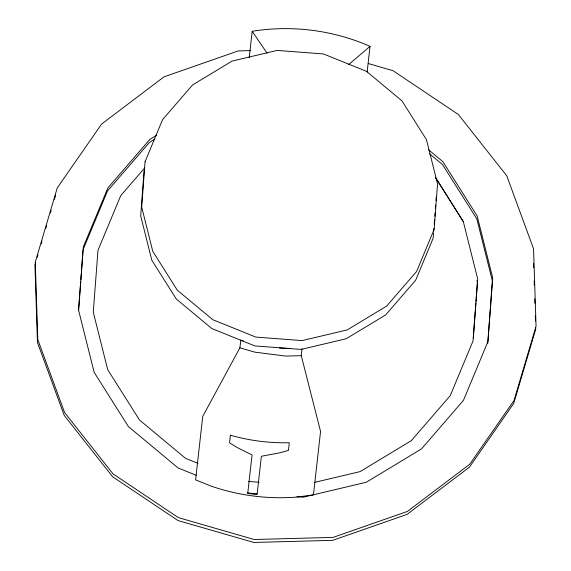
<?xml version="1.0" encoding="UTF-8"?>
<svg xmlns="http://www.w3.org/2000/svg" width="571" height="571" viewBox="0 0 571 571"><rect width="100%" height="100%" fill="white"/><g stroke="black" fill="none" stroke-linecap="round" stroke-linejoin="round"><path stroke-width="0.86" d="M78.491 310.681L80.661 281.553M80.796 279.79L81.253 273.616M81.382 271.846L82.959 250.669M144.085 170.536L140.702 215.931L151.807 260.198L176.296 298.997L211.791 328.532L254.802 345.905L301.124 349.423L346.226 338.739L385.689 314.899L415.652 280.233L433.182 238.143L433.567 232.904M433.696 231.155L433.896 228.536M434.217 224.175L434.545 219.806M434.802 216.316L435.066 212.819M435.387 208.458L435.652 204.968M435.973 200.599L436.237 197.109M473.53 333.949L473.009 340.987L450.248 395.639L411.348 440.641L360.108 471.596L314.471 482.409M473.666 332.186L475.236 311.074M475.365 309.311L475.821 303.158M475.957 301.395L477.399 282.038L476.963 280.325M473.338 338.046L477.727 279.098L463.317 221.627L436.023 178.273M487.705 343.528L492.373 280.868L476.835 218.914L442.554 164.612L429.628 153.856M243.289 340.894A148.489 145.512 6.4 0 1 240.841 340.073L239.877 347.825L202.726 416.409L195.61 479.854L211.127 486.121A207.83 203.654 6.4 0 0 296.849 497.077L313.443 494.907L320.559 431.469L301.288 355.676L301.995 348.76M249.22 57.735L252.189 31.298C291.824 24.853 333.286 30.142 370.022 46.358L367.153 71.91M35.695 262.539L34.938 265.101L37.458 342.486L64.237 415.424L112.665 476.785L177.988 520.552L253.824 542.45L332.743 540.33L407.023 514.4L469.391 467.199L513.743 403.347L535.734 329.096L535.677 327.311M37.215 257.421L37.971 254.859M41.255 243.76L42.018 241.205M45.808 228.4L46.565 225.838M50.355 213.04L51.119 210.478M54.402 199.386L55.665 195.118M83.023 249.784L107.562 190.871L149.495 142.357L154.791 139.16M144.556 168.074L120.752 195.617L97.991 250.262L93.273 312.151L107.683 369.623L139.488 419.999L185.568 458.342L197.887 463.317M348.745 64.523L370.022 46.358M156.632 135.306L149.823 139.417L107.89 187.93L83.359 246.843L78.627 310.388L94.165 372.342L128.446 426.644L178.116 467.97L196.26 475.3M250.669 50.591L238.257 50.919L163.977 76.849L101.609 124.057L57.257 187.909L35.266 262.16L37.786 339.545L64.566 412.483L112.994 473.844L178.316 517.611L254.152 539.509L333.071 537.39L407.351 511.459L469.719 464.259L514.071 400.407L536.062 326.148L533.542 248.763L506.762 175.825L458.335 114.464L393.012 70.697L368.302 63.559M301.288 355.676L285.721 356.09L254.844 352.143L239.877 347.825M248.485 481.439L259.098 482.245M247.2 492.966L256.964 493.708M296.934 496.741L303.151 497.213L366.275 482.259L421.505 448.892L463.438 400.378L487.977 341.465L492.702 277.927L477.163 215.966L442.882 161.672L428.593 149.78M252.189 31.298L267.085 53.196M435.309 177.267L463.317 221.627M533.592 263.274L533.735 267.72M534.17 281.06L534.313 285.507M534.749 298.854L534.891 303.301M535.298 315.749L535.47 321.088M290.004 348.36A148.489 145.512 6.4 0 1 279.476 347.975M145.07 161.707L141.694 207.109L152.792 251.376L177.288 290.175L212.776 319.703L255.794 337.076L302.116 340.594L347.218 329.91L386.681 306.07L416.637 271.411L434.167 229.314L437.55 183.912L426.451 139.645L401.955 100.853L366.461 71.318L323.45 53.945L277.128 50.426L232.026 61.111L192.563 84.951L162.599 119.617L145.07 161.707M230.399 435.195L229.542 442.839L237.029 447.45L252.054 454.944L247.764 493.194L253.617 494.25L257.078 494.522L261.368 456.272L280.147 452.739L288.455 450.369L289.319 442.718C269.483 443.224 249.47 440.669 230.399 435.195"/></g></svg>
